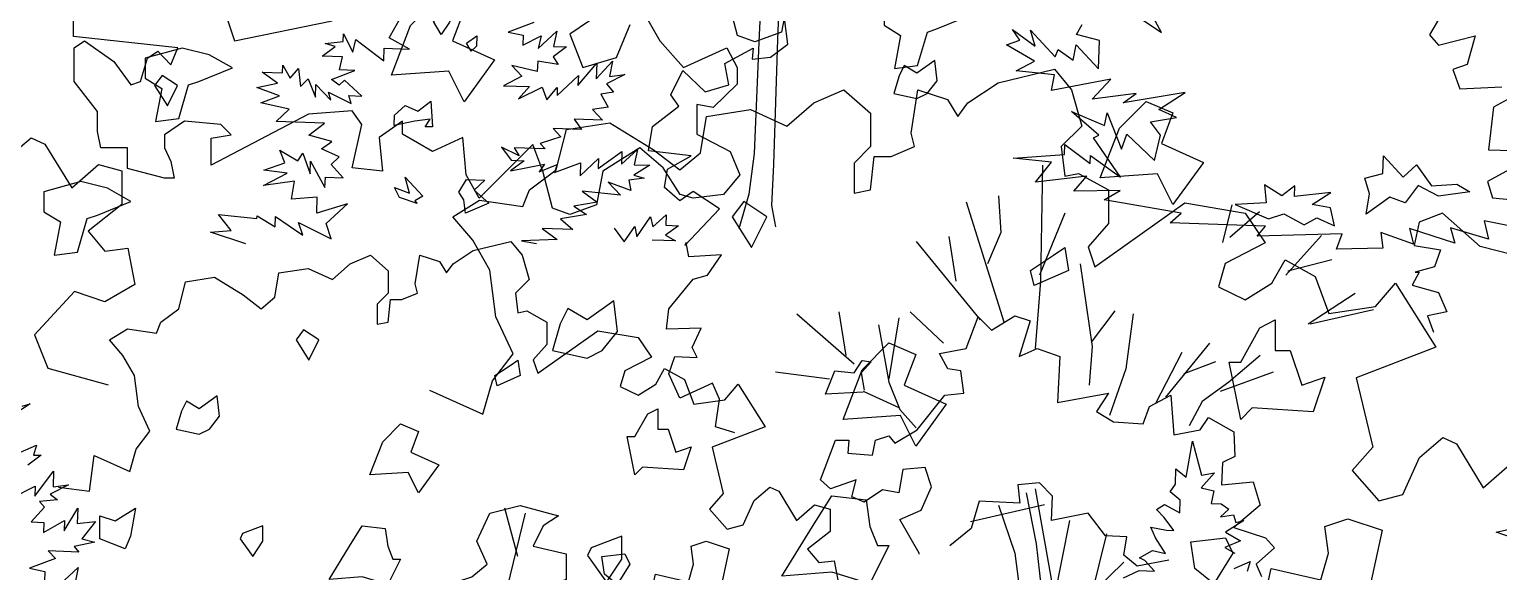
# Model space of a CAD drawing. Header units: inches. Extents: x 11.9 to 85.3, y 21.1 to 37.4.
# Drawn here: x 59.309 to 59.992, y 23.012 to 23.264 of the extents above; entities that cross this region are included whole.
import ezdxf

# ---------------------------------------------------------------- set-up
doc = ezdxf.new("R2010")
doc.units = ezdxf.units.IN
doc.header["$MEASUREMENT"] = 0
doc.layers.add('CAY', color=94, linetype='Continuous')
doc.layers.add('CAY-3', color=61, linetype='Continuous')

# ---------------------------------------------------------------- blocks, each defined once
blk = doc.blocks.new('A$C76451831')
at = {"layer": 'CAY'}
for p, q in [((1479.9, 1929.8), (1538.3, 1944)), ((1538.3, 1944), (1555.9, 1922.7)), ((1288.9, 1909.2), (1320.1, 1922.7)), ((1320.1, 1922.7), (1347.8, 1898.6)), ((1389.7, 1877.9), (1396.8, 1922.7)), ((1396.8, 1922.7), (1427.4, 1912.7)), ((1448.6, 1909.2), (1479.9, 1929.8)), ((1555.9, 1922.7), (1566.6, 1885)), ((1178, 1895), (1223.4, 1902.1)), ((1223.4, 1902.1), (1261.1, 1885)), ((1261.1, 1885), (1288.9, 1909.2)), ((1427.4, 1912.7), (1438, 1895)), ((1438, 1895), (1448.6, 1909.2)), ((1033, 1881.5), (1077.8, 1888.5)), ((1077.8, 1888.5), (1122.6, 1860.8)), ((1171.5, 1857.3), (1178, 1895)), ((1347.8, 1898.6), (1347.8, 1863.8)), ((1022.3, 1839.6), (1033, 1881.5)), ((1393.2, 1863.8), (1389.7, 1877.9)), ((1566.6, 1885), (1545.3, 1863.8)), ((1122.6, 1860.8), (1150.3, 1839.6)), ((1150.3, 1839.6), (1171.5, 1857.3)), ((1347.8, 1863.8), (1330.7, 1846.6)), ((1369, 1853.7), (1393.2, 1863.8)), ((1545.3, 1863.8), (1548.9, 1833.1)), ((1330.7, 1846.6), (1330.7, 1815.4)), ((1347.8, 1818.9), (1351.4, 1853.7)), ((1351.4, 1853.7), (1369, 1853.7)), ((994.6, 1818.9), (1022.3, 1839.6)), ((1548.9, 1833.1), (1563, 1836)), ((1563, 1836), (1594.3, 1818.9)), ((987.6, 1801.8), (994.6, 1818.9)), ((1330.7, 1815.4), (1347.8, 1818.9)), ((1594.3, 1818.9), (1594.3, 1784.1)), ((915, 1791.2), (942.7, 1808.3)), ((942.7, 1808.3), (987.6, 1801.8)), ((1580.1, 1739.3), (1673.3, 1805.4)), ((1673.3, 1805.4), (1735.8, 1794.7)), ((935.7, 1767), (915, 1791.2)), ((1594.3, 1784.1), (1573, 1759.9)), ((1735.8, 1794.7), (1756.4, 1764.1)), ((953.4, 1735.8), (935.7, 1767)), ((1573, 1759.9), (1580.1, 1739.3)), ((1756.4, 1764.1), (1715.1, 1742.8)), ((959.8, 1687.4), (953.4, 1735.8)), ((1715.1, 1742.8), (1708.1, 1718.6)), ((1763.5, 1722.2), (1777.1, 1746.4)), ((1777.1, 1746.4), (1808.3, 1729.3)), ((1735.8, 1705.1), (1763.5, 1722.2)), ((1808.3, 1729.3), (1822.5, 1690.9)), ((1870.8, 1698), (1891.4, 1722.2)), ((1891.4, 1722.2), (1933.3, 1656.1)), ((1708.1, 1718.6), (1735.8, 1705.1)), ((1822.5, 1690.9), (1870.8, 1698)), ((977.5, 1649), (959.8, 1687.4)), ((956.3, 1621.3), (977.5, 1649)), ((1933.3, 1656.1), (1850.8, 1624.3)), ((946.3, 1586.5), (956.3, 1621.3)), ((1850.8, 1624.3), (1867.9, 1552.3)), ((890.9, 1611.3), (946.3, 1586.5)), ((1867.9, 1552.3), (1846.6, 1528.1)), ((1916.2, 1541.7), (1940.4, 1562.3)), ((1940.4, 1562.3), (1954.5, 1555.8)), ((1954.5, 1555.8), (1982.2, 1510.4)), ((1899.1, 1503.3), (1916.2, 1541.7)), ((1846.6, 1528.1), (1874.3, 1496.9)), ((1982.2, 1510.4), (2010, 1534.6)), ((4595.3, 1508.7), (4606.9, 1529.6)), ((4745, 1524.8), (4718.3, 1514.8)), ((4547.6, 1504.9), (4547.9, 1513.1)), ((4547.9, 1513.1), (4557.6, 1494.1)), ((4557.6, 1494.1), (4560.8, 1507.2)), ((4560.8, 1507.2), (4589.5, 1484.9)), ((4616.2, 1497.1), (4595.3, 1508.7)), ((4718.3, 1514.8), (4734.1, 1511.6)), ((4734.1, 1511.6), (4733.7, 1501.1)), ((4733.7, 1501.1), (4752.6, 1510.9)), ((4749.5, 1497.9), (4768.7, 1515.8)), ((4752.6, 1510.9), (4749.5, 1497.9)), ((4768.7, 1515.8), (4765.4, 1500)), ((1874.3, 1496.9), (1899.1, 1503.3)), ((4525.8, 1489.8), (4539.3, 1499.8)), ((4528.9, 1502.9), (4547.6, 1504.9)), ((4539.3, 1499.8), (4528.9, 1502.9)), ((4589.5, 1484.9), (4589.9, 1498)), ((4589.9, 1498), (4616.2, 1497.1)), ((4779, 1499.6), (4765, 1489.2)), ((4765.4, 1500), (4779, 1499.6)), ((4484.8, 1472.7), (4485.1, 1480.4)), ((4485.1, 1480.4), (4492.8, 1466.9)), ((4492.8, 1466.9), (4501.3, 1477.1)), ((4501.3, 1477.1), (4503.4, 1458.4)), ((4547, 1489.1), (4525.8, 1489.8)), ((4543.8, 1475.6), (4547, 1489.1)), ((4722.1, 1480.2), (4732.6, 1469)), ((4748.6, 1473.9), (4722.1, 1480.2)), ((4749, 1484.7), (4748.6, 1473.9)), ((4770.2, 1481.3), (4749, 1484.7)), ((4765, 1489.2), (4770.2, 1481.3)), ((4790.7, 1459.3), (4810.1, 1482.6)), ((4809.5, 1466.3), (4826.5, 1484.8)), ((4810.1, 1482.6), (4809.5, 1466.3)), ((4826.5, 1484.8), (4823.2, 1468.6)), ((4458, 1457.3), (4479.5, 1462)), ((4463.6, 1473.4), (4484.8, 1472.7)), ((4479.5, 1462), (4463.6, 1473.4)), ((4503.4, 1458.4), (4511.4, 1466.3)), ((4511.4, 1466.3), (4518.8, 1447.4)), ((4535.3, 1465.5), (4559.7, 1475)), ((4543.3, 1459.7), (4535.3, 1465.5)), ((4548.9, 1465), (4543.3, 1459.7)), ((4559.7, 1475), (4543.8, 1475.6)), ((4566.9, 1448.5), (4548.9, 1465)), ((4732.6, 1469), (4713.7, 1459.2)), ((4769, 1449.1), (4791.1, 1469.7)), ((4791.1, 1469.7), (4790.7, 1459.3)), ((4839.1, 1470.7), (4820.2, 1461)), ((4820.2, 1461), (4827.6, 1452.5)), ((4823.2, 1468.6), (4839.1, 1470.7)), ((4481.7, 1448.7), (4458, 1457.3)), ((4462.4, 1441.3), (4481.7, 1448.7)), ((4518.8, 1447.4), (4519.3, 1460.6)), ((4519.3, 1460.6), (4534.6, 1444.2)), ((4534.6, 1444.2), (4532.2, 1452.4)), ((4532.2, 1452.4), (4555.8, 1440.7)), ((4555.8, 1440.7), (4553.3, 1449)), ((4553.3, 1449), (4566.9, 1448.5)), ((4713.7, 1459.2), (4740.4, 1458.3)), ((4740.4, 1458.3), (4729, 1445.5)), ((4729, 1445.5), (4753.5, 1457.8)), ((4753.5, 1457.8), (4758.5, 1444.5)), ((4758.5, 1444.5), (4769.3, 1457.3)), ((4769.3, 1457.3), (4769, 1449.1)), ((4827.6, 1452.5), (4814.4, 1450.3)), ((4814.4, 1450.3), (4822.1, 1436.9)), ((4491.7, 1434.8), (4462.4, 1441.3)), ((4478.1, 1422.1), (4491.7, 1434.8)), ((4822.1, 1436.9), (4805.7, 1434.7)), ((4805.7, 1434.7), (4816.2, 1423.5)), ((4528.3, 1420.4), (4478.1, 1422.1)), ((4512, 1407.8), (4528.3, 1420.4)), ((4786.8, 1424.5), (4794.5, 1413.8)), ((4816.2, 1423.5), (4786.8, 1424.5)), ((4200.3, 1384.7), (4224.5, 1405.3)), ((4224.5, 1405.3), (4238.7, 1398.8)), ((4535.8, 1401.5), (4512, 1407.8)), ((4525.1, 1393.7), (4535.8, 1401.5)), ((4773, 1406.4), (4751.5, 1399.4)), ((4794.5, 1413.8), (4765.1, 1414.8)), ((4765.1, 1414.8), (4773, 1406.4)), ((4238.7, 1398.8), (4266.4, 1353.4)), ((4487, 1379.2), (4482, 1392.5)), ((4482, 1392.5), (4500.7, 1381.4)), ((4500.7, 1381.4), (4505.9, 1389.4)), ((4505.9, 1389.4), (4513.4, 1367.9)), ((4543.4, 1385.4), (4525.1, 1393.7)), ((4535, 1377.5), (4543.4, 1385.4)), ((4711.4, 1395.4), (4721.4, 1381.9)), ((4729.7, 1386.6), (4711.4, 1395.4)), ((4724.6, 1394.9), (4729.7, 1386.6)), ((4756.7, 1393.8), (4724.6, 1394.9)), ((4751.5, 1399.4), (4756.7, 1393.8)), ((4811.7, 1373.3), (4836.3, 1391)), ((4835.9, 1377.9), (4852.3, 1393.2)), ((4836.3, 1391), (4835.9, 1377.9)), ((4852.3, 1393.2), (4849, 1377.4)), ((4266.4, 1353.4), (4294.1, 1377.6)), ((4294.1, 1377.6), (4318.3, 1371.1)), ((4318.3, 1371.1), (4318.3, 1336.3)), ((4465.5, 1371.8), (4487, 1379.2)), ((4489.4, 1368.7), (4465.5, 1371.8)), ((4513.4, 1367.9), (4513.8, 1381)), ((4513.8, 1381), (4528.7, 1353.7)), ((4547.7, 1363.9), (4535, 1377.5)), ((4735, 1381.4), (4721, 1371)), ((4721, 1371), (4756.1, 1378)), ((4721.4, 1381.9), (4735, 1381.4)), ((4756.1, 1378), (4750.4, 1370)), ((4750.4, 1370), (4769.3, 1377.5)), ((4766.3, 1369.4), (4793.3, 1379.4)), ((4769.3, 1377.5), (4766.3, 1369.4)), ((4792.9, 1365.8), (4812.1, 1383.7)), ((4793.3, 1379.4), (4792.9, 1365.8)), ((4812.1, 1383.7), (4811.7, 1373.3)), ((4865.3, 1376.9), (4848.6, 1366.6)), ((4849, 1377.4), (4865.3, 1376.9)), ((4464.9, 1355.9), (4489.4, 1368.7)), ((4497.2, 1360.3), (4464.9, 1355.9)), ((4493.9, 1341.8), (4497.2, 1360.3)), ((4528.7, 1353.7), (4529.1, 1364.6)), ((4529.1, 1364.6), (4547.7, 1363.9)), ((4822.1, 1359.3), (4834.8, 1345.7)), ((4845.4, 1350.8), (4822.1, 1359.3)), ((4859.4, 1363.5), (4843.5, 1361.3)), ((4843.5, 1361.3), (4845.4, 1350.8)), ((4848.6, 1366.6), (4859.4, 1363.5)), ((4520.7, 1343.6), (4493.9, 1341.8)), ((4520.1, 1327.3), (4520.7, 1343.6)), ((4834.8, 1345.7), (4795, 1349.9)), ((4795, 1349.9), (4810.5, 1338.4)), ((4318.3, 1336.3), (4283.5, 1308.6)), ((4431.5, 1309.1), (4418.5, 1325.8)), ((4418.5, 1325.8), (4458.3, 1321.7)), ((4458.3, 1321.7), (4458.4, 1324.4)), ((4458.4, 1324.4), (4477, 1312.9)), ((4552.2, 1337), (4520.1, 1327.3)), ((4530.1, 1316.5), (4552.2, 1337)), ((4799.6, 1325.7), (4772.7, 1321.2)), ((4810.5, 1338.4), (4786.3, 1334.3)), ((4786.3, 1334.3), (4799.6, 1325.7)), ((4868.1, 1312.9), (4882.1, 1325.5)), ((4882.1, 1325.5), (4881.7, 1314.6)), ((4410.2, 1307.5), (4431.5, 1309.1)), ((4477, 1312.9), (4477.4, 1323.8)), ((4477.4, 1323.8), (4505.7, 1304.2)), ((4501.2, 1317.5), (4535, 1300.5)), ((4505.7, 1304.2), (4501.2, 1317.5)), ((4535, 1300.5), (4530.1, 1316.5)), ((4753.8, 1311.4), (4769.3, 1300)), ((4785.5, 1310.3), (4753.8, 1311.4)), ((4772.7, 1321.2), (4785.5, 1310.3)), ((4828.1, 1311.5), (4838.5, 1297.6)), ((4838.5, 1297.6), (4849.5, 1313.5)), ((4849.5, 1313.5), (4851.8, 1302.5)), ((4851.8, 1302.5), (4865.7, 1323.4)), ((4865.7, 1323.4), (4868.1, 1312.9)), ((4894.8, 1314.2), (4881.4, 1304.2)), ((4881.7, 1314.6), (4894.8, 1314.2)), ((4283.5, 1308.6), (4300.6, 1287.9)), ((4446.9, 1295.4), (4410.2, 1307.5)), ((4682.3, 1288.4), (4721.2, 1297.8)), ((4721.2, 1297.8), (4733, 1283.7)), ((4769.3, 1300), (4732.1, 1298.6)), ((4732.1, 1298.6), (4747.8, 1295.7)), ((4891.6, 1298.4), (4867.6, 1299.3)), ((4881.4, 1304.2), (4891.6, 1298.4)), ((4300.6, 1287.9), (4324.7, 1290.9)), ((4324.7, 1290.9), (4331.8, 1253.1)), ((4554.9, 1274.6), (4575.8, 1283.7)), ((4575.8, 1283.7), (4594.3, 1267.5)), ((4622.2, 1253.8), (4626.9, 1283.7)), ((4626.9, 1283.7), (4647.3, 1277)), ((4661.5, 1274.6), (4682.3, 1288.4)), ((4733, 1283.7), (4740.1, 1258.5)), ((4476.7, 1240), (4481, 1265.2)), ((4481, 1265.2), (4511.3, 1269.9)), ((4511.3, 1269.9), (4536.5, 1258.5)), ((4536.5, 1258.5), (4554.9, 1274.6)), ((4594.3, 1267.5), (4594.3, 1244.3)), ((4647.3, 1277), (4654.4, 1265.2)), ((4654.4, 1265.2), (4661.5, 1274.6)), ((4331.8, 1253.1), (4300.6, 1235.4)), ((4377.3, 1228.2), (4384.3, 1256.1)), ((4384.3, 1256.1), (4414.2, 1260.8)), ((4414.2, 1260.8), (4444.1, 1242.4)), ((4624.5, 1244.3), (4622.2, 1253.8)), ((4740.1, 1258.5), (4725.9, 1244.3)), ((4269.3, 1246.1), (4228, 1201.2)), ((4300.6, 1235.4), (4269.3, 1246.1)), ((4444.1, 1242.4), (4462.6, 1228.2)), ((4462.6, 1228.2), (4476.7, 1240)), ((4594.3, 1244.3), (4582.9, 1232.9)), ((4582.9, 1232.9), (4582.9, 1212.1)), ((4594.3, 1214.4), (4596.6, 1237.6)), ((4596.6, 1237.6), (4608.4, 1237.6)), ((4608.4, 1237.6), (4624.5, 1244.3)), ((4725.9, 1244.3), (4728.3, 1223.9)), ((4358.8, 1214.4), (4377.3, 1228.2)), ((4728.3, 1223.9), (4737.7, 1225.8)), ((4737.7, 1225.8), (4758.6, 1214.4)), ((5192.6, 1187), (5205.3, 1219.7)), ((5205.3, 1219.7), (5219, 1206)), ((5219, 1206), (5243.2, 1220.8)), ((5243.2, 1220.8), (5259.1, 1215.5)), ((4305.7, 1196), (4324.2, 1207.4)), ((4324.2, 1207.4), (4354.1, 1203)), ((4354.1, 1203), (4358.8, 1214.4)), ((4582.9, 1212.1), (4594.3, 1214.4)), ((4749.1, 1161.4), (4811.2, 1205.4)), ((4758.6, 1214.4), (4758.6, 1191.2)), ((4811.2, 1205.4), (4852.9, 1198.3)), ((5259.1, 1215.5), (5247.5, 1178.6)), ((4228, 1201.2), (4241.6, 1166.4)), ((4319.5, 1179.8), (4305.7, 1196)), ((4758.6, 1191.2), (4744.4, 1175.1)), ((4852.9, 1198.3), (4866.7, 1177.9)), ((5165.2, 1181.8), (5192.6, 1187)), ((5247.5, 1178.6), (5266.4, 1187)), ((5266.4, 1187), (5289.7, 1178.6)), ((4331.3, 1159), (4319.5, 1179.8)), ((4744.4, 1175.1), (4749.1, 1161.4)), ((4866.7, 1177.9), (4839.1, 1163.7)), ((5173.6, 1165.9), (5165.2, 1181.8)), ((5289.7, 1178.6), (5287.5, 1131.1)), ((4241.6, 1166.4), (4304.1, 1149.3)), ((4335.6, 1126.7), (4331.3, 1159)), ((4839.1, 1163.7), (4834.4, 1147.6)), ((4871.4, 1149.9), (4880.4, 1166.1)), ((4880.4, 1166.1), (4901.2, 1154.7)), ((5187.3, 1163.8), (5173.6, 1165.9)), ((5190.5, 1140.6), (5187.3, 1163.8)), ((4834.4, 1147.6), (4852.9, 1138.5)), ((4852.9, 1138.5), (4871.4, 1149.9)), ((4901.2, 1154.7), (4910.7, 1129.1)), ((4942.9, 1133.8), (4956.7, 1149.9)), ((4956.7, 1149.9), (4984.6, 1105.9)), ((4347.4, 1101.2), (4335.6, 1126.7)), ((4910.7, 1129.1), (4942.9, 1133.8)), ((5142, 1102.7), (5170.5, 1138.5)), ((5170.5, 1138.5), (5190.5, 1140.6)), ((5287.5, 1131.1), (5340.3, 1140.6)), ((5340.3, 1140.6), (5327.6, 1121.6)), ((5376.1, 1109), (5382.5, 1126.9)), ((5382.5, 1126.9), (5404.6, 1138.5)), ((5404.6, 1138.5), (5407.8, 1097.4)), ((5327.6, 1121.6), (5345.5, 1111.1)), ((5345.5, 1111.1), (5376.1, 1109)), ((5435.2, 1102.7), (5443.6, 1115.3)), ((5443.6, 1115.3), (5470, 1100.6)), ((4333.2, 1082.7), (4347.4, 1101.2)), ((4984.6, 1105.9), (4929.6, 1084.7)), ((5098.8, 1092.1), (5112.5, 1096.3)), ((5112.5, 1096.3), (5118.8, 1089)), ((5118.8, 1089), (5142, 1102.7)), ((5407.8, 1097.4), (5435.2, 1102.7)), ((5470, 1100.6), (5471.1, 1075.2)), ((4326.6, 1059.5), (4333.2, 1082.7)), ((4929.6, 1084.7), (4941, 1036.7)), ((5057.6, 1092.1), (5071.3, 1092.1)), ((5071.3, 1092.1), (5070.3, 1078.4)), ((5095.6, 1076.3), (5098.8, 1092.1)), ((5420.6, 1053.6), (5427.3, 1091)), ((5427.3, 1091), (5436.5, 1055.8)), ((4284.9, 1039.1), (4289.6, 1076)), ((4289.6, 1076), (4326.6, 1059.5)), ((5070.3, 1078.4), (5095.6, 1076.3)), ((5458.4, 1068.9), (5457.3, 1045.7)), ((5471.1, 1075.2), (5458.4, 1068.9)), ((5409.5, 1046.3), (5410, 1062.2)), ((5410, 1062.2), (5420.6, 1053.6)), ((5449.8, 1058.1), (5436.1, 1042.7)), ((5436.5, 1055.8), (5449.8, 1058.1)), ((4252.7, 1043.4), (4284.9, 1039.1)), ((4941, 1036.7), (4926.8, 1020.6)), ((4973.2, 1029.6), (4989.3, 1043.4)), ((4989.3, 1043.4), (4998.7, 1039.1)), ((4998.7, 1039.1), (5017.2, 1008.8)), ((5268.6, 1047.8), (5246.4, 1045.7)), ((5246.4, 1045.7), (5248.5, 1026.7)), ((5282.3, 1034.1), (5268.6, 1047.8)), ((5404.2, 1038.3), (5409.5, 1046.3)), ((5414.3, 1029.8), (5404.2, 1038.3)), ((5436.1, 1042.7), (5449.1, 1039.5)), ((5449.1, 1039.5), (5446.4, 1026.4)), ((5457.3, 1045.7), (5490, 1048.9)), ((5490, 1048.9), (5497.4, 1024.6)), ((4728.3, 971.5), (4715.1, 1021.6)), ((4926.8, 1020.6), (4945.3, 999.7)), ((4961.8, 1004.1), (4973.2, 1029.6)), ((5017.2, 1008.8), (5035.7, 1024.9)), ((5035.7, 1024.9), (5051.8, 1020.6)), ((5051.8, 1020.6), (5051.8, 997.4)), ((5273.8, 1025), (5197.2, 1007.3)), ((5206.3, 1028.8), (5197.9, 1000.4)), ((5248.5, 1026.7), (5206.3, 1028.8)), ((5281.2, 1008.8), (5282.3, 1034.1)), ((5390, 1020.2), (5398.3, 1025.4)), ((5397.8, 1011.8), (5390, 1020.2)), ((5398.3, 1025.4), (5413.9, 1016.7)), ((5413.9, 1016.7), (5414.3, 1029.8)), ((5446.4, 1026.4), (5456.8, 1026.1)), ((5464.8, 1020.4), (5456.3, 1012.5)), ((5456.8, 1026.1), (5464.8, 1020.4)), ((5497.4, 1024.6), (5470, 1001.4)), ((4717.8, 939.8), (4736.3, 1016.3)), ((5319.2, 1016.2), (5281.2, 1008.8)), ((5337.1, 993), (5319.2, 1016.2)), ((5407.8, 998.3), (5397.8, 1011.8)), ((5456.3, 1012.5), (5469.5, 1014.7)), ((5480.2, 1008.9), (5461.2, 996.5)), ((5469.5, 1014.7), (5472, 1006.5)), ((5472, 1006.5), (5480.2, 1008.9)), ((4945.3, 999.7), (4961.8, 1004.1)), ((5051.8, 997.4), (5028.6, 978.9)), ((5197.9, 1000.4), (5175.7, 982.4)), ((5359.3, 991.9), (5337.1, 993)), ((5356.1, 972.9), (5359.3, 991.9)), ((5389, 990.8), (5383.9, 1001.9)), ((5383.9, 1001.9), (5400.1, 998.6)), ((5399.3, 974.6), (5389, 990.8)), ((5400.1, 998.6), (5407.8, 998.3)), ((5461.2, 996.5), (5476.8, 987.8)), ((5470, 1001.4), (5502.7, 990.9)), ((5502.7, 990.9), (5512.2, 980.3)), ((5741.8, 996.7), (5763.2, 1001.4)), ((5765.5, 988.2), (5741.8, 996.7)), ((5028.6, 978.9), (5040, 965.1)), ((5372.4, 970.1), (5385.8, 977.8)), ((5385.8, 977.8), (5399.3, 974.6)), ((5476.8, 987.8), (5460.6, 980.6)), ((5460.6, 980.6), (5470.9, 974.8)), ((5512.2, 980.3), (5493.2, 963.4)), ((5040, 965.1), (5056.1, 967.1)), ((5056.1, 967.1), (5060.8, 941.9)), ((5369.8, 961.3), (5356.1, 972.9)), ((5402.5, 967.7), (5369.8, 961.3)), ((5377.7, 967.2), (5372.4, 970.1)), ((5387.7, 956.4), (5377.7, 967.2)), ((5470.3, 959), (5486.9, 966.1)), ((5486.9, 966.1), (5483.8, 955.8)), ((5493.2, 963.4), (5498.5, 950.8)), ((5355.8, 949.4), (5371.9, 957)), ((5371.9, 957), (5387.7, 956.4))]:
    blk.add_line(p, q, dxfattribs=at)
for points in [[(1240.2, 1791.1), (1216.4, 1806.9), (1204.5, 1791.1), (1224.3, 1759.4)], [(1537.1, 1751.5), (1548.9, 1759.4), (1552.9, 1735.6), (1517.3, 1719.8), (1513.3, 1735.6)], [(1085.8, 1672.3), (1081.8, 1704), (1054.1, 1684.2), (1034.3, 1696), (1026.4, 1680.2), (1018.5, 1652.5), (1054.1, 1644.6), (1069.9, 1652.5)], [(1750.8, 1676.2), (1766.7, 1684.2), (1766.7, 1652.5), (1782.5, 1652.5), (1794.4, 1616.8), (1818.1, 1624.8), (1806.3, 1589.1), (1742.9, 1593.1), (1731.1, 1581.2), (1719.2, 1640.6), (1731.1, 1640.6)], [(1339.1, 1632.7), (1366.8, 1660.4), (1394.5, 1648.5), (1382.7, 1616.8), (1426.2, 1597), (1394.5, 1553.5), (1378.7, 1585.2), (1319.3, 1581.2)], [(4641.2, 1525.7), (4649.6, 1533.5), (4647.2, 1541.3), (4652.4, 1535.7), (4665.8, 1543.4), (4657.5, 1525.1), (4648.9, 1512.3)], [(1287.7, 1470.3), (1307.5, 1502), (1343.1, 1498), (1347, 1470.3), (1355, 1450.5), (1366.8, 1450.5), (1347, 1410.9), (1307.5, 1422.8), (1256, 1418.8)], [(1754.8, 1391.1), (1762.7, 1426.7), (1814.2, 1414.8), (1822.1, 1442.6), (1818.1, 1470.3), (1841.9, 1478.2), (1877.5, 1466.3), (1865.7, 1410.9), (1841.9, 1395), (1837.9, 1359.4), (1818.1, 1347.5), (1766.7, 1347.5)], [(5162.8, 1464.3), (5160.2, 1485.4), (5141.7, 1472.2), (5128.5, 1480.1), (5123.3, 1469.6), (5118, 1451.1), (5141.7, 1445.8), (5152.3, 1451.1)], [(4376, 1459.3), (4360.2, 1469.9), (4352.3, 1459.3), (4365.5, 1438.2)], [(1058.5, 1448.2), (1054.5, 1440.3), (1074.3, 1412.6), (1090.2, 1436.3), (1090.2, 1460.1)], [(1683.5, 1426.7), (1679.6, 1454.5), (1715.2, 1458.4), (1723.1, 1442.6), (1703.3, 1410.9)], [(4640.1, 1416.5), (4632.4, 1416.7), (4637.7, 1424.7), (4621.8, 1422.5), (4600.3, 1417.9), (4600.7, 1428.7), (4611.9, 1438.8), (4624.8, 1432.9), (4638.3, 1443.3)], [(5351.5, 1415.3), (5379.2, 1443), (5406.9, 1431.1), (5395, 1399.4), (5438.6, 1379.6), (5406.9, 1336.1), (5391, 1367.8), (5331.7, 1363.8)], [(4624.2, 1337.2), (4605.8, 1343.3), (4600.8, 1353.9), (4616.4, 1347.9), (4611.6, 1364.4), (4629.9, 1344.7), (4621.6, 1340)], [(4672.4, 1341), (4667.2, 1348.9), (4675.4, 1362.2), (4694.4, 1361.5), (4683.1, 1351), (4698.5, 1337.4), (4674.2, 1327.3)], [(4522.5, 1195.9), (4506.6, 1206.4), (4498.7, 1195.9), (4511.9, 1174.8)], [(4720.4, 1169.5), (4728.3, 1174.8), (4731, 1158.9), (4707.2, 1148.4), (4704.6, 1158.9)], [(4419.5, 1116.7), (4416.9, 1137.8), (4398.4, 1124.6), (4385.2, 1132.5), (4380, 1122), (4374.7, 1103.5), (4398.4, 1098.2), (4409, 1103.5)], [(4862.9, 1119.3), (4873.5, 1124.6), (4873.5, 1103.5), (4884.1, 1103.5), (4892, 1079.7), (4907.8, 1085), (4899.9, 1061.2), (4857.7, 1063.9), (4849.7, 1055.9), (4841.8, 1095.6), (4849.7, 1095.6)], [(4588.5, 1090.3), (4606.9, 1108.8), (4625.4, 1100.8), (4617.5, 1079.7), (4646.5, 1066.5), (4625.4, 1037.5), (4614.9, 1058.6), (4575.3, 1055.9)], [(4295.5, 989.9), (4295.5, 1013.7), (4311.3, 1008.4), (4332.5, 1021.6), (4327.2, 992.6), (4321.9, 979.4)], [(4709.9, 855.3), (4683.5, 873.8), (4688.8, 889.6), (4680.8, 905.5), (4667.6, 916), (4665, 945.1), (4680.8, 950.3), (4696.7, 963.5), (4686.1, 987.3), (4699.3, 1016.3), (4731, 1024.3), (4770.6, 1013.7), (4754.7, 1003.1), (4744.2, 982), (4778.5, 974.1), (4778.5, 947.7), (4757.4, 939.8), (4736.3, 931.9), (4704.6, 937.1), (4699.3, 921.3), (4733.6, 916), (4762.7, 900.2), (4757.4, 881.7), (4720.4, 873.8)], [(4443.3, 995.2), (4440.7, 989.9), (4453.9, 971.5), (4464.4, 987.3), (4464.4, 1003.1)], [(4554.1, 982), (4567.3, 1003.1), (4591.1, 1000.5), (4593.7, 982), (4599, 968.8), (4606.9, 968.8), (4593.7, 942.4), (4567.3, 950.3), (4533, 947.7)], [(4818.1, 953), (4815.4, 971.5), (4839.2, 974.1), (4844.5, 963.5), (4831.3, 942.4)], [(4865.6, 929.2), (4870.9, 953), (4905.2, 945.1), (4910.4, 963.5), (4907.8, 982), (4923.6, 987.3), (4947.4, 979.4), (4939.5, 942.4), (4923.6, 931.9), (4921, 908.1), (4907.8, 900.2), (4873.5, 900.2)], [(1037.6, 376.9), (1009.9, 384), (971.5, 373.4), (971.5, 352.7), (988.6, 342.1), (982.2, 307.9), (1006.3, 310.8), (1016.4, 345.6), (1027, 349.2), (1061.8, 363.3)], [(1474.2, 178.1), (1469.4, 194.1), (1488.1, 198.9), (1488.8, 217.4), (1509.3, 195.4), (1522.9, 208.1), (1538.4, 186.2), (1564.8, 188), (1578.1, 179.9), (1545.8, 175.6), (1524.8, 186.7), (1511.1, 168.6), (1495.4, 174.6), (1470.8, 156.9)], [(1438.2, 144.9), (1433.9, 163.6), (1414.9, 167), (1434.4, 179.5), (1396.7, 175.3), (1397, 186.2), (1383.5, 175.8), (1365.4, 187.3), (1367.4, 168.6), (1335.2, 167), (1369.6, 152.2), (1385.6, 157.1), (1406.5, 146), (1419.9, 153.2)]]:
    blk.add_lwpolyline(points, close=True, dxfattribs=at)
for points in [[(4953.2, 1099.5), (4933.2, 1105.8), (4937.4, 1134.3), (4930, 1151.2), (4896.3, 1135.4), (4884.7, 1160.7), (4891, 1178.6), (4914.2, 1177.5), (4908.9, 1188.1), (4918.4, 1208.1), (4882.5, 1207.1), (4884.7, 1228.2), (4910, 1258.8), (4924.7, 1263), (4939.5, 1284.1), (4905.7, 1282), (4902.6, 1296.7), (4901.5, 1293.6), (4937.4, 1331.5), (4910, 1349.5), (4896.3, 1340), (4880.4, 1353.7), (4883.6, 1372.7), (4907.9, 1386.4), (4863.6, 1391.6), (4867.8, 1417), (4895.2, 1438.1), (4886.8, 1449.7), (4899.4, 1475), (4922.6, 1452.8), (4946.9, 1460.2), (4942.7, 1482.3), (4972.2, 1498.2), (4971.1, 1486.6), (4990.1, 1488.7), (5008, 1502.4), (5004.9, 1526.6)], [(5694.7, 1549.8), (5672.5, 1511.9), (5682, 1501.3), (5720, 1510.8), (5711.5, 1481.3), (5696.8, 1476), (5704.1, 1456), (5747.4, 1458.1)], [(5757.9, 1447.5), (5738.9, 1437), (5733.7, 1392.7), (5770.6, 1391.6)], [(5767.4, 1379), (5732.6, 1360), (5737.9, 1343.1), (5770.6, 1340)], [(5759, 1284.1), (5725.2, 1292.5), (5686.2, 1327.3), (5662, 1317.8), (5656.7, 1293.6), (5684.1, 1289.3), (5677.8, 1271.4), (5657.7, 1266.1), (5662, 1266.1), (5654.6, 1252.4), (5682, 1245), (5690.4, 1225), (5670.4, 1220.8), (5676.7, 1203.9)], [(4680, 1494.9), (4675.3, 1503.2), (4686, 1511), (4685.6, 1500.1), (4680, 1494.9)], [(5271.7, 1376.9), (5269.6, 1256.6), (5264.3, 1187)], [(5226.4, 1345.2), (5228.5, 1307.3), (5214.8, 1274.6)], [(5192.6, 1338.9), (5231.6, 1214.5)], [(5294.9, 1327.3), (5268.6, 1263)], [(5467.9, 1335.7), (5458.4, 1296.7)], [(5496.4, 1328.4), (5465.8, 1302)], [(5140.9, 1297.8), (5207.4, 1216.6)], [(5174.7, 1303.1), (5182.1, 1256.6)], [(5560.7, 1304.1), (5523.8, 1263)], [(5571.3, 1278.8), (5525.9, 1267.2)], [(5310.7, 1274.6), (5323.4, 1189.1), (5320.2, 1149.1)], [(5595.5, 1244), (5547, 1212.3)], [(5017.5, 1222.9), (5076.6, 1171.2)], [(5060.8, 1225), (5068.2, 1179.7)], [(5123, 1218.7), (5112.5, 1155.4)], [(5134.6, 1225), (5169.4, 1192.3)], [(5346.6, 1226.1), (5322.3, 1193.4)], [(5365.6, 1222.9), (5358.2, 1165.9), (5341.3, 1117.4)], [(5614.5, 1227.1), (5549.1, 1212.3)], [(1225.3, 367.6), (1258.9, 345.2), (1244, 372.4)], [(1643.3, 140), (1592.9, 149.9), (1597.7, 131.1), (1558.2, 142.9), (1562.6, 126.9), (1515.6, 142.2), (1520, 125.7), (1486, 137.8), (1488.1, 121.8), (1440.1, 120.8), (1446.1, 136.4), (1358.1, 134.1), (1366.6, 144.6), (1267.9, 148.1), (1279.1, 158.1), (1199.4, 171.8), (1216.1, 181.6), (1168, 180.6), (1181.7, 196.4), (1128.5, 190.1), (1145, 210.9), (1105.3, 215), (1158.5, 218.6), (1158.8, 229), (1184.9, 209.5), (1185.2, 217.6), (1216.5, 195.2), (1188.5, 236.1), (1194, 238.6), (1165.5, 263.2), (1199.8, 248.8), (1202.6, 261.9), (1217.6, 224.2), (1223.1, 239.9), (1251.6, 212.6), (1257.9, 238.7), (1247.6, 252.6), (1274.4, 257.1), (1256.2, 265.5), (1283.5, 283.1), (1219.2, 272.2), (1232.7, 282.1), (1187.2, 276), (1206.5, 296.7), (1144.9, 285.2), (1148.2, 301.4), (1108.5, 305.5), (1127.4, 315.3), (1098.5, 332.2), (1112.3, 337.1), (1104.5, 348.3), (1127.9, 331.1), (1123.1, 347.6), (1148.9, 320), (1151.8, 327.6), (1167.3, 316.6), (1170.6, 332.4), (1193.7, 307.5), (1194.8, 337), (1171, 343.2), (1176.8, 353.5)], [(4215.1, 1127.3), (4223.3, 1129.7), (4204.3, 1117.2)], [(4213.4, 1079.7), (4230, 1086.9), (4226.9, 1076.5), (4234.6, 1076.3), (4221.1, 1065.9)], [(4204.1, 1032), (4228.5, 1044.3), (4228.1, 1033.9), (4247.6, 1060), (4247.1, 1043.7), (4263, 1045.8), (4244.1, 1036.1), (4251.6, 1030.3), (4232.9, 1028.3), (4238.2, 1022.7), (4224.5, 1007.3), (4237.6, 1006.8), (4237.3, 996.4), (4259, 1008.8), (4258.6, 997.9), (4272.6, 1021.5), (4272, 1005.6), (4291.1, 1007.7), (4276.9, 989.6), (4290.4, 986.4), (4268.9, 981.7), (4273.7, 976.1), (4242, 977.2), (4249.5, 969.2), (4222.8, 959.3), (4238.6, 956), (4238.2, 945.6)], [(4254, 942.3), (4273.2, 960.2), (4269.9, 944.5)], [(5101.9, 1211.3), (5112.5, 1152.2), (5124.1, 1123.8), (5140.9, 1104.8)], [(5444.7, 1192.3), (5399.3, 1136.4)], [(5086.1, 1141.7), (5047.1, 1139.6), (5056.6, 1163.8), (5076.6, 1161.7), (5085, 1174.4), (5094.5, 1173.3), (5084, 1161.7), (5087.2, 1143.8)], [(5416.2, 1182.8), (5388.8, 1130.1)], [(5451, 1173.3), (5418.3, 1160.7)], [(5497.4, 1179.7), (5464.7, 1152.2), (5437.3, 1132.2), (5423.6, 1106.9)], [(4995.4, 1162.8), (5051.3, 1155.4)], [(5456.3, 1142.7), (5511.1, 1162.8)], [(5086.1, 1142.7), (5123, 1125.9)], [(5144.1, 974), (5144.1, 975), (5124.1, 1009.8), (5146.2, 1019.3), (5156.8, 1043.6), (5150.4, 1063.6), (5127.2, 1061.5), (5123, 1037.3), (5106.1, 1040.4), (5087.2, 1027.8), (5074.5, 1033.1), (5078.7, 1051), (5052.3, 1041.5), (5041.8, 1051), (5057.6, 1092.1)], [(5254.8, 1037.3), (5265.4, 984.5), (5273.8, 908.6)], [(5264.3, 1041.5), (5284.4, 928.6), (5300.2, 1008.8)], [(5226.4, 1024.6), (5243.2, 975), (5248.5, 935)], [(5338.2, 995.1), (5322.3, 930.7), (5293.9, 877)], [(5356.1, 965.6), (5325.5, 936)], [(774.7, 655.4), (791.5, 634.3), (850.6, 524.6), (847.4, 444.5), (842.2, 343.2), (836.9, 219.8), (831.6, 177.6), (821.1, 141.8)], [(888.6, 656.4), (872.7, 530.9), (866.4, 466.6), (861.1, 337.9), (856.9, 208.2), (854.8, 166), (859, 143.9)]]:
    blk.add_lwpolyline(points, dxfattribs=at)
at = {"layer": 'CAY-3'}
for p, q in [((281.8, 388.3), (298.9, 336.4)), ((132.1, 340.9), (132.1, 379.3)), ((298.9, 336.4), (400.1, 357.1)), ((666.6, 357.1), (646, 343.5)), ((694.4, 319.3), (708.5, 353.5)), ((725.6, 360.6), (739.2, 336.4)), ((240, 329.4), (132.1, 340.9)), ((132.7, 329.4), (143.3, 336.4)), ((143.3, 336.4), (173.9, 315.2)), ((646, 343.5), (659.6, 308.7)), ((739.2, 336.4), (763.9, 308.7)), ((132.7, 294.5), (132.7, 329.4)), ((208.7, 318.7), (219.3, 325.8)), ((219.3, 325.8), (232.9, 311.7)), ((232.9, 311.7), (240, 329.4)), ((763.9, 308.7), (808.7, 329.4)), ((808.7, 329.4), (819.4, 308.7)), ((173.9, 315.2), (191.6, 291)), ((201.6, 294.5), (208.7, 318.7)), ((659.6, 308.7), (694.4, 319.3)), ((819.4, 308.7), (819.4, 291.6)), ((156.8, 263.3), (132.7, 294.5)), ((191.6, 291), (201.6, 294.5)), ((819.4, 291.6), (794.6, 267.4)), ((156.8, 242.6), (156.8, 263.3)), ((375.4, 260.4), (274.7, 207.8)), ((420.8, 263.9), (375.4, 260.4)), ((430.8, 249.7), (420.8, 263.9)), ((794.6, 267.4), (777.5, 270.4)), ((777.5, 270.4), (777.5, 239.7)), ((247, 253.3), (226.4, 239.1)), ((284.8, 249.7), (247, 253.3)), ((295.4, 239.1), (284.8, 249.7)), ((420.8, 204.9), (430.8, 249.7)), ((472.7, 253.3), (448.5, 236.2)), ((472.7, 239.7), (472.7, 253.3)), ((160.4, 225.5), (156.8, 242.6)), ((226.4, 239.1), (226.4, 225.5)), ((274.7, 235.6), (295.4, 239.1)), ((274.7, 207.8), (274.7, 235.6)), ((448.5, 236.2), (452, 201.4)), ((503.9, 222), (472.7, 239.7)), ((535.2, 236.2), (503.9, 222)), ((538.7, 197.8), (535.2, 236.2)), ((607.7, 229.1), (583.5, 204.9)), ((618.3, 201.4), (607.7, 229.1)), ((777.5, 239.7), (812.3, 222)), ((188.1, 225.5), (160.4, 225.5)), ((188.1, 204.3), (188.1, 225.5)), ((226.4, 225.5), (232.9, 211.4)), ((718.5, 225.5), (680.2, 201.4)), ((742.7, 204.9), (718.5, 225.5)), ((812.3, 222), (822.3, 197.8)), ((226.4, 194.3), (188.1, 204.3)), ((232.9, 211.4), (236.4, 194.3)), ((452, 201.4), (420.8, 204.9)), ((552.3, 173.6), (538.7, 197.8)), ((583.5, 204.9), (552.3, 173.6)), ((628.3, 163), (618.3, 201.4)), ((680.2, 201.4), (673.7, 166.6)), ((760.4, 177.2), (742.7, 204.9)), ((822.3, 197.8), (805.2, 177.2)), ((236.4, 194.3), (226.4, 194.3)), ((774, 173.6), (760.4, 177.2)), ((805.2, 177.2), (774, 173.6)), ((646, 156.5), (628.3, 163)), ((673.7, 166.6), (646, 156.5)), ((2380.7, 30.2), (2370.7, 68.5)), ((2432.6, 68.5), (2426.1, 33.7)), ((2426.1, 33.7), (2398.4, 23.7)), ((2398.4, 23.7), (2380.7, 30.2))]:
    blk.add_line(p, q, dxfattribs=at)
for points in [[(481.1, 352.5), (508.8, 380.2), (536.5, 368.3), (524.6, 336.6), (568.2, 316.8), (536.5, 273.3), (520.7, 305), (461.3, 301)], [(6125.5, 244), (6097.8, 251.1), (6059.5, 240.5), (6059.5, 219.9), (6076.6, 209.2), (6070.1, 175), (6094.3, 178), (6104.3, 212.8), (6114.9, 216.3), (6149.7, 230.5)], [(167.4, 183.7), (139.7, 190.7), (101.4, 180.1), (101.4, 159.5), (118.5, 148.9), (112, 114.6), (136.2, 117.6), (146.2, 152.4), (156.8, 155.9), (191.6, 170.1)]]:
    blk.add_lwpolyline(points, close=True, dxfattribs=at)

msp = doc.modelspace()

# ---------------------------------------------------------------- block references
at = {"layer": 'CAY', "xscale": 0.0004489089019145984, "yscale": 0.0004489089019145984, "zscale": 0.0004489089019145984}
for p in [(58.5699, 23.24794), (56.64307, 23.14297), (59.27057, 23.10798), (57.4138, 22.58311), (59.0954, 22.37316)]:
    msp.add_blockref('A$C76451831', p, dxfattribs=at)

doc.saveas('drawing.dxf')
